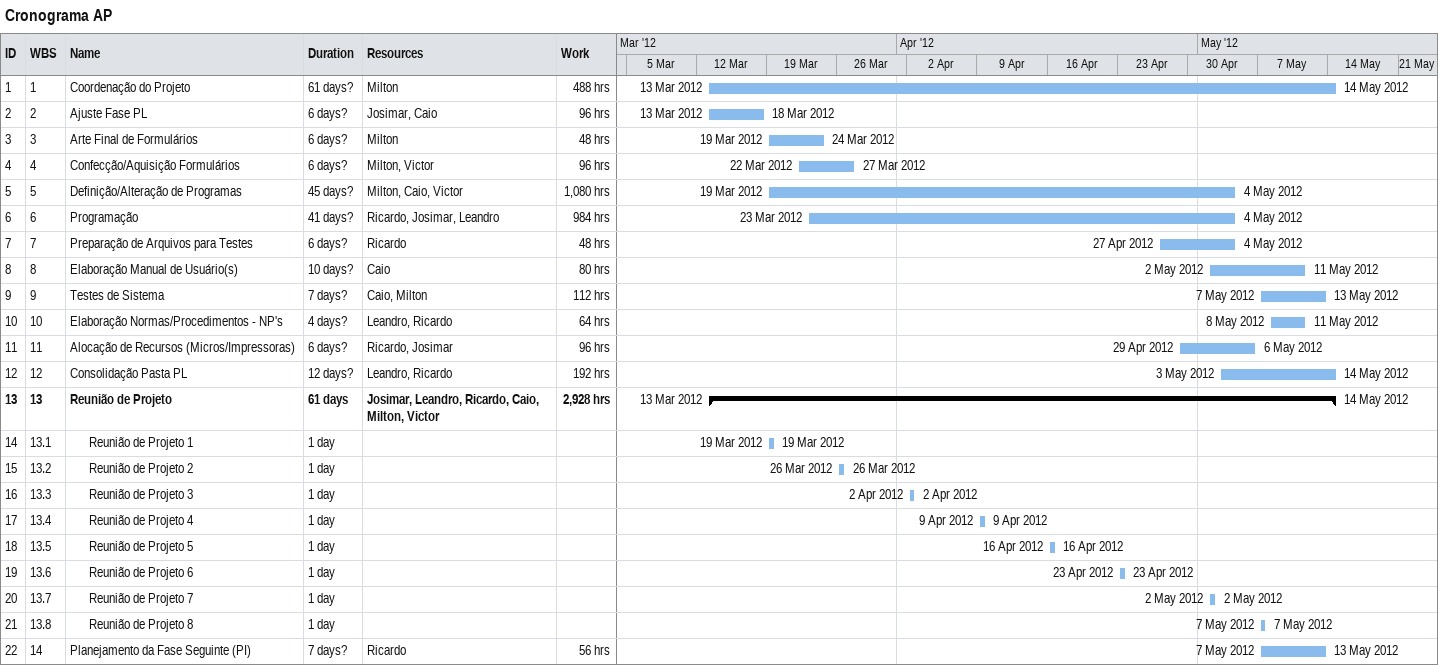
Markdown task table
Cronograma AP

| ID | WBS | Task | Duration | Start | Finish | Resources | Work (h) |
|---|---|---|---|---|---|---|---|
| 1 | 1 | Coordenação do Projeto | 61d? | 2012-03-13 | 2012-05-14 | Milton | 488 |
| 2 | 2 | Ajuste Fase PL | 6d? | 2012-03-13 | 2012-03-18 | Josimar, Caio | 96 |
| 3 | 3 | Arte Final de Formulários | 6d? | 2012-03-19 | 2012-03-24 | Milton | 48 |
| 4 | 4 | Confecção/Aquisição Formulários | 6d? | 2012-03-22 | 2012-03-27 | Milton, Victor | 96 |
| 5 | 5 | Definição/Alteração de Programas | 45d? | 2012-03-19 | 2012-05-04 | Milton, Caio, Victor | 1080 |
| 6 | 6 | Programação | 41d? | 2012-03-23 | 2012-05-04 | Ricardo, Josimar, Leandro | 984 |
| 7 | 7 | Preparação de Arquivos para Testes | 6d? | 2012-04-27 | 2012-05-04 | Ricardo | 48 |
| 8 | 8 | Elaboração Manual de Usuário(s) | 10d? | 2012-05-02 | 2012-05-11 | Caio | 80 |
| 9 | 9 | Testes de Sistema | 7d? | 2012-05-07 | 2012-05-13 | Caio, Milton | 112 |
| 10 | 10 | Elaboração Normas/Procedimentos - NP's | 4d? | 2012-05-08 | 2012-05-11 | Leandro, Ricardo | 64 |
| 11 | 11 | Alocação de Recursos (Micros/Impressoras) | 6d? | 2012-04-29 | 2012-05-06 | Ricardo, Josimar | 96 |
| 12 | 12 | Consolidação Pasta PL | 12d? | 2012-05-03 | 2012-05-14 | Leandro, Ricardo | 192 |
| 13 | 13 | **Reunião de Projeto** | 61d | 2012-03-13 | 2012-05-14 | Josimar, Leandro, Ricardo, Caio, Milton, Victor | 2928 |
| 14 | 13.1 | Reunião de Projeto 1 | 1d | 2012-03-19 | 2012-03-19 |  |  |
| 15 | 13.2 | Reunião de Projeto 2 | 1d | 2012-03-26 | 2012-03-26 |  |  |
| 16 | 13.3 | Reunião de Projeto 3 | 1d | 2012-04-02 | 2012-04-02 |  |  |
| 17 | 13.4 | Reunião de Projeto 4 | 1d | 2012-04-09 | 2012-04-09 |  |  |
| 18 | 13.5 | Reunião de Projeto 5 | 1d | 2012-04-16 | 2012-04-16 |  |  |
| 19 | 13.6 | Reunião de Projeto 6 | 1d | 2012-04-23 | 2012-04-23 |  |  |
| 20 | 13.7 | Reunião de Projeto 7 | 1d | 2012-05-02 | 2012-05-02 |  |  |
| 21 | 13.8 | Reunião de Projeto 8 | 1d | 2012-05-07 | 2012-05-07 |  |  |
| 22 | 14 | Planejamento da Fase Seguinte (PI) | 7d? | 2012-05-07 | 2012-05-13 | Ricardo | 56 |
